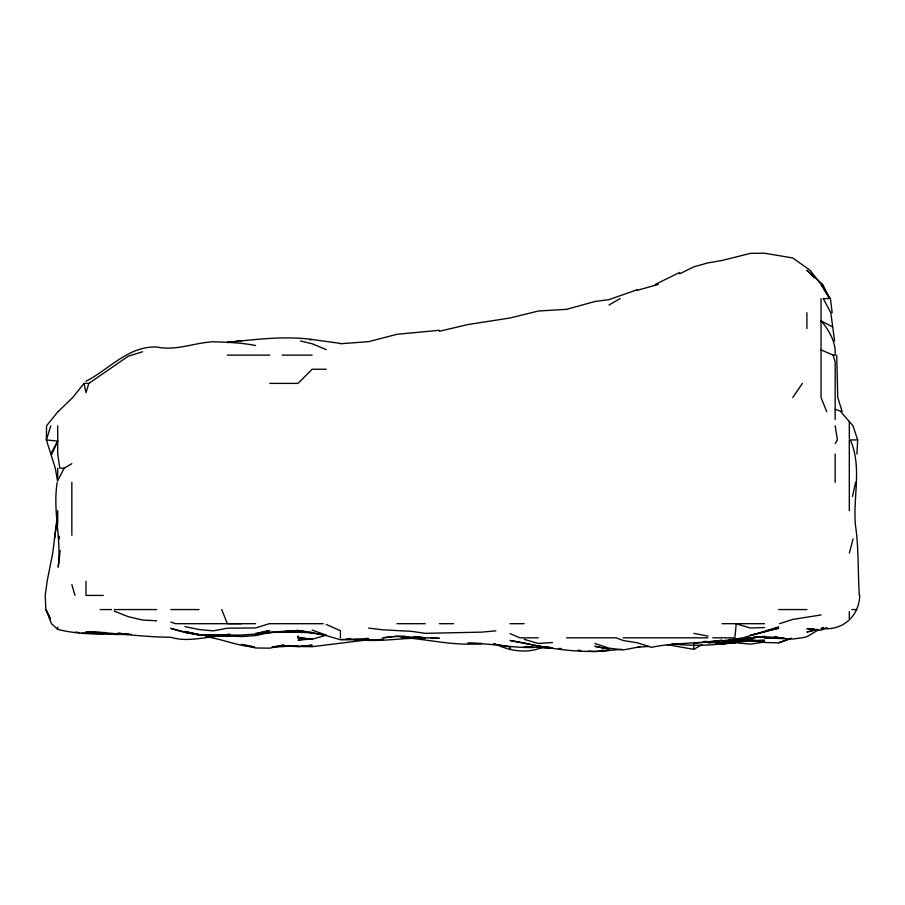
<?xml version="1.0" encoding="UTF-8"?>
<svg xmlns="http://www.w3.org/2000/svg" width="905" height="905" viewBox="0 0 905 905"><rect width="100%" height="100%" fill="white"/><g stroke="black" fill="none" stroke-linecap="round" stroke-linejoin="round"><path stroke-width="1.36" d="M856.933 454.072L857.668 439.932L850.293 439.932C862.216 466.81 852.963 496.426 855.383 524.742C858.902 548.091 857.77 571.881 859.331 595.422M56.857 519.606L52.75 553.023L47.117 581.293L45.25 595.422L45.85 609.563L50.42 618.986L45.974 609.563L51.495 623.692L57.705 629.394C80.647 635.197 104.856 634.009 128.386 634.145L107.831 633.975M57.23 482.342C52.501 510.68 61.642 538.905 58.203 567.152L60.194 550.444M54.458 538.882L56.506 524.742M823.607 627.55L821.039 628.398C842.091 631.362 859.105 616.588 859.75 595.422M852.499 496.472L855.632 482.342M849.376 553.023L853.087 538.882M88.848 383.392L85.986 392.691L83.995 383.392L88.848 383.392L128.386 356.118L142.526 351.796M50.816 425.803L46.359 439.932L55.307 468.202L57.468 480.646M806.898 328.583L806.898 312.711M57.705 441.12L51.868 454.072L50.68 454.072L57.705 441.12L46.359 439.932L46.54 425.803L57.705 411.99M57.705 480.747L64.142 468.202L71.846 463.699M835.168 443.597L837.419 439.932L835.168 425.803M792.757 397.521L802.384 383.392M83.995 383.392L72.705 397.521L58.078 411.662M85.986 381.254C109.415 369.217 128.024 346.072 156.655 346.977C175.943 351.185 194.19 342.69 213.207 341.785C227.393 342.26 241.658 342.656 255.606 345.563M818.674 629.676L806.898 636.701L801.898 637.833L792.757 639.009L764.487 637.901L784.137 637.867M666.827 644.564L693.818 649.36L702.054 644.541M608.997 305.042L620.106 298.571M679.678 273.83L693.818 266.851L707.948 262.88L722.088 260.47L750.358 253.366L764.487 253.196L792.757 257.959L810.111 270.301L820.19 283.356M679.678 272.428L655.299 284.442M541.857 647.494C527.683 653.546 510.929 651.215 497.196 644.846M826.921 627.504L821.039 630.219L806.898 628.658L813.968 628.658M637.267 289.679L608.997 299.646L594.868 301.523L566.598 309.318L538.317 311.026L510.047 317.983L467.647 324.59L439.377 331.275M778.628 642.855L791.208 638.285L778.628 642.822L764.487 642.505L750.358 640.197M658.252 284.442L637.267 290.313M779.454 623.692L792.757 619.405L821.039 614.959M637.267 647.505L639.846 646.702M301.603 639.235L298.017 640.299L312.157 638.749L308.3 638.5M750.358 637.482C725.018 645.717 698.253 646.589 671.963 643.908M817.181 629.303L806.898 632.041L817.181 629.575M255.606 633.5L269.747 630.514L255.606 634.054L241.477 635.106L199.066 635.005L184.937 631.475L199.066 634.529M406.13 636.792L401.153 637.833L408.619 636.69M765.777 630.796L778.628 628.274L750.358 635.333L764.487 631.871L778.628 627.063L742.982 637.833L722.088 641.079L725.934 640.344M728.514 639.858L731.082 639.36M737.507 641.95L750.358 639.564L722.088 644.439L715.663 643.851M229.904 635.876C210.13 634.733 190.412 643.297 170.796 637.278C142.458 637.075 114.324 632.629 85.986 631.86L105.772 632.595M722.088 641.645L724.656 641.204M727.224 640.763L736.217 639.19L722.088 642.335L707.948 642.697L715.663 642.12M272.315 646.939L283.876 645.073L269.747 648.172L255.606 647.969L241.477 644.405L254.328 646.803M367.407 639.88L312.157 646.69L298.017 646.498L312.157 645.22L298.017 646.656L283.876 645.887L298.017 645.706L272.315 647.211M764.487 642.03L750.358 644.134L736.217 642.72L722.088 643.67L736.217 642.482L726.33 642.448L764.487 640.321L750.358 640.491L764.487 641.95L751.636 640.355M754.216 636.95L756.784 636.6M391.82 636.611L382.826 637.833L396.967 636.464L439.377 638.33L430.678 637.833M394.399 636.272L404.671 636.136M693.818 643.331L722.088 640.321C698.581 643.715 674.723 642.482 651.408 647.335L637.267 642.788L623.138 640.514L616.282 637.833L566.598 637.833M309.578 339.771L312.157 339.499L340.427 343.414M621.848 649.338L594.868 651.634L588.442 651.136M608.997 650.401C575.772 654.168 542.525 646.883 510.047 640.491L522.898 642.731M227.336 342.316C255.527 339.567 283.842 335.653 312.157 339.499M346.853 638.806L350.699 638.444M273.604 632.165L265.889 632.855M276.172 631.939L283.876 631.238M495.917 630.842L481.777 632.131L425.237 633.342L411.096 631.294L382.826 629.823L368.697 628.104M731.082 641.634L750.358 637.833L736.217 639.869L764.487 636.385L750.98 637.833L764.487 636.713L782.09 637.833M263.321 633.081L255.606 633.749L298.017 630.48L307.01 631.713M601.293 650.446L603.861 650.231M439.377 330.268L396.967 334.307L368.697 341.638L340.427 343.753M648.84 646.419L637.267 647.256L623.138 649.96L608.997 648.127L594.868 643.489M354.556 639.484L368.697 640.378L382.826 639.394L368.697 640.367L340.427 639.416M552.457 642.493L538.317 643.489L524.187 639.337M285.166 631.17L298.017 630.48L326.286 635.423L313.435 632.98M227.336 634.292L229.904 634.19M725.934 642.584L736.217 642.188M220.911 635.027L204.202 634.858M764.487 627.55L750.358 628.013L736.217 623.794L734.894 637.833L712.721 637.833M548.6 647.516L524.187 647.007L533.181 647.335M103.973 633.636L82.129 633.07M126.972 633.952L111.688 633.986M114.256 634.529L131.214 634.337M298.017 631.633L278.231 631.69M368.697 640.367C387.589 641.079 406.334 637.403 425.237 638.398L411.096 638.251C434.683 640.797 457.873 646.023 481.777 643.512L467.647 643.263C489.91 643.048 511.811 648.104 534.086 647.505M832.159 312.711L830.405 298.571L823.233 298.571L830.813 312.711L834.602 340.981M227.313 355.122L269.747 355.122M282.247 355.122L312.157 355.122M821.039 349.862L833.143 355.122L835.168 355.122C836.107 342.362 829.138 330.201 821.039 320.868L832.498 326.852M326.286 369.251L312.157 369.251L298.017 383.392L269.747 383.392M64.142 468.202L59.764 468.202L57.705 454.072L57.705 425.803M103.272 595.422L85.986 595.422L85.986 581.293M100.116 609.563L111.439 609.563M114.256 609.563L156.655 609.563M170.796 609.563L199.066 609.563M778.628 609.563L806.898 609.563M851.763 609.563L856.696 609.563M255.606 623.692L175.457 623.692L170.796 622.007M323.232 623.692L269.226 623.692L255.606 627.946L227.336 628.183L213.207 630.887L199.066 629.529L184.937 626.633M396.967 623.692L425.237 623.692M439.377 623.692L453.507 623.692M510.047 623.692L524.187 623.692M722.088 623.692L764.487 623.692M407.08 637.833L411.096 637.833M538.317 637.833L519.798 637.833L510.047 633.602M623.138 637.833L707.948 637.833M241.477 623.692L227.336 623.681L221.702 609.563M102.944 633.07L100.116 633.059L103.973 633.376M100.116 633.308L85.986 633.172L100.116 633.308L93.69 633.025M757.428 640.706L750.358 640.559L756.784 640.955M366.129 638.444L368.697 638.523L340.427 639.733L326.286 635.615M558.883 648.455L561.451 648.534M546.032 647.132L538.317 646.792L552.457 648.127L538.317 646.181L524.187 642.946M704.09 641.407L707.948 641.588M538.317 647.528L552.457 648.251M156.655 620.785L142.526 620.027L128.386 616.712L114.256 611.158M305.732 638.33L298.017 637.833L298.017 636.102L298.91 637.833L298.017 637.833L312.157 639.213L326.286 635.163L312.157 630.061M118.114 633.025L120.682 633.195M304.442 632.131L312.157 632.731L283.876 631.95L269.747 632.516L255.606 635.593L241.477 636.554L213.207 635.434L227.336 634.846C208.274 636.894 188.953 634.484 170.796 628.387L183.647 631.656M751.636 640.231L756.784 640.717M413.676 636.668L425.237 637.833L413.721 636.69M254.328 646.917C237.551 646.17 222.053 638.862 205.458 636.668M774.771 636.713L777.338 637.018M578.159 650.209L580.727 650.537M309.578 632.063L312.157 632.425M75.703 632.063L79.561 632.663M199.066 634.609L184.937 632.222L199.066 634.869L186.215 632.244M498.485 644.846L510.047 646.939L510.047 649.643M608.997 649.021L594.868 646.283L608.997 649.27M693.818 633.353L707.948 636.125M300.562 340.981L312.157 343.764L326.286 349.669M835.168 409.354L842.17 411.662L837.77 397.521L836.695 355.122M326.286 624.461L340.427 630.717L340.427 637.833M814.432 277.846L806.898 270.301L822.769 284.442L828.946 297.394M840.722 411.662L852.996 425.803L857.668 439.932M830.405 298.571L821.039 284.442L828.098 296.218M826.717 411.662L821.039 397.521L821.039 298.571M833.143 355.122L835.168 362.158L835.168 419.513M71.846 584.585L74.979 595.422M58.938 536.314L59.21 538.882L59.063 536.314M849.309 421.764L849.309 438.631M849.309 439.932L849.309 510.612M849.309 611.588L849.309 618.567M835.168 454.072L835.168 482.342M693.818 644.337L693.818 649.36M71.846 482.342L71.846 535.319M57.705 468.202L57.705 479.13M57.705 510.612L57.705 524.742M57.705 627.267L57.705 629.394M241.477 340.891L227.336 342.486L241.477 340.981M750.358 637.833L736.217 640.74L750.358 637.934M552.457 647.833L538.317 646.294L552.457 647.833M495.917 644.36L493.349 643.794L495.917 644.383"/></g></svg>
